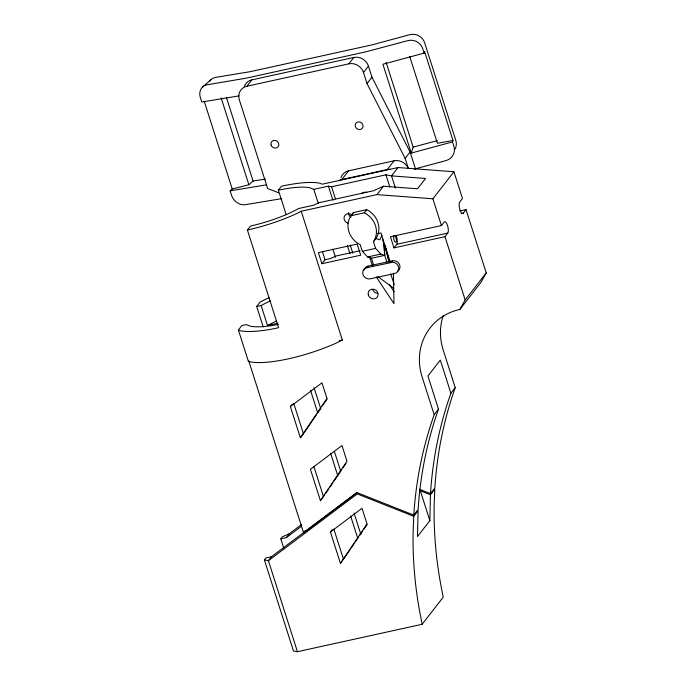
<?xml version="1.0" encoding="UTF-8"?>
<svg xmlns="http://www.w3.org/2000/svg" width="686" height="686" viewBox="0 0 686 686"><rect width="100%" height="100%" fill="white"/><g stroke="black" fill="none" stroke-linecap="round" stroke-linejoin="round"><path stroke-width="1.03" d="M422.13 624.286L443.182 597.232L442.341 592.661A425.037 386.012 37.9 0 1 434.144 505.411L434.795 489.247L430.474 494.803L429.856 520.657L417.474 536.572L418.083 510.727L413.744 516.301L413.101 532.465A425.037 386.012 37.9 0 0 421.29 619.715L422.13 624.286L297.441 651.7L293.445 650.928L264.393 559.913L265.936 557.941L271.476 556.715L356.952 492.497M452.494 141.933L411.248 153.064L382.908 64.244L424.145 53.114L424.625 51.63L452.966 140.45L452.494 141.933L453.909 146.375A12.039 11.473 17.8 0 1 445.994 160.567L414.327 169.116M411.248 153.064L413.161 147.121L386.115 62.383M381.999 235.212L379.795 239.783L375.919 238.522A20.571 18.694 37.8 0 0 366.736 209.65L353.427 212.566L350.958 215.747A20.571 18.702 37.7 0 0 360.159 244.61L362.311 251.273L367.61 256.984L371.435 258.245L384.717 255.346L384.006 244.49L382.737 239.911A6.02 2.007 77.7 0 1 382.617 238.445M248.984 361.651L303.581 532.739L356.994 492.599L413.787 515.117A425.037 386.012 37.9 0 1 434.178 414.73L422.173 377.129A60.214 54.683 37.9 0 1 459.886 309.429L465.168 299.954L486.22 272.899L466.017 209.616L459.774 210.988M486.22 272.899L480.937 282.375L459.886 309.429M352.535 214.126L353.427 212.566M301.017 437.119L316.486 414.67M317.661 412.921L320.619 408.539M322.386 405.915L327.111 398.909M320.413 500.643L346.987 461.241L341.98 445.557L310.406 469.284L320.413 500.643L324.692 494.915M325.876 493.165L328.826 488.784M330.009 487.034L332.959 482.652M334.142 480.903L341.817 469.516M343 467.766L345.95 463.393M340.436 563.386L367.01 523.975L362.011 508.3L330.429 532.019L340.436 563.386L350.031 549.778M351.206 548.02L354.165 543.646M355.339 541.897L358.298 537.515M359.481 535.766L362.431 531.384M363.614 529.635L367.156 524.378M430.474 494.803L420.338 490.79L420.021 491.202L419.378 489.161M271.476 556.715L268.398 560.685L297.441 651.7M278.559 192.835A145.415 132.064 37.9 0 0 267.669 188.616L239.328 99.796A12.039 10.933 37.9 0 1 246.866 86.256L251.822 79.885L353.813 57.461A12.039 10.933 37.9 0 1 368.442 66.122L371.984 77.226L410.091 152.018L415.613 169.322M246.866 86.256L348.857 63.824L353.813 57.461M408.359 168.482L405.134 158.389L367.027 83.598L363.486 72.493L368.442 66.122M278.473 324.401A54.194 13.66 -17.7 0 1 250.493 326.236L246.265 324.589L241.832 325.567L238.385 329.992L240.434 330.789A66.276 16.704 -17.7 0 0 278.585 327.719L247.406 230.016L250.51 226.02A54.194 13.66 -17.7 0 0 289.869 213.02L298.942 208.45L313.545 205.234L319.222 202.67L373.544 190.725L383.465 186.232L417.508 188.796L425.552 178.454L391.517 175.89L385.926 174.81L331.604 186.755L328.405 186.138L313.794 189.353L309.566 187.707A54.194 13.66 -17.7 0 0 278.37 190.219L286.165 214.641M278.37 190.219L281.474 186.223A66.276 16.704 -17.7 0 1 319.625 183.153L322.283 184.191L398.017 167.538L453.935 171.757L462.475 198.511L459.689 202.096A6.02 2.015 77.6 0 0 459.912 209.633A6.02 2.015 77.6 0 0 463.23 213.192L466.017 209.616M367.027 83.598L371.984 77.226M339.038 180.581A12.039 10.933 37.9 0 1 341.791 179.569L348.599 170.814L394.047 160.824A12.039 10.933 37.9 0 1 408.333 168.533M263.201 326.888L256.684 306.471L260.131 302.037L264.522 299.825A66.276 16.704 -17.7 0 1 269.126 297.81M341.791 179.569L387.238 169.579L394.047 160.824M321.914 263.724L360.716 255.192L357.174 244.087L318.373 252.62L321.914 263.724L325.01 259.745L330.558 258.528L336.226 255.964L359.901 250.759M247.406 230.016A66.276 16.704 -17.7 0 0 295.537 214.118L301.24 211.245L376.966 194.592L383.465 186.232M398.017 167.538L391.517 175.89L395.402 188.067M405.134 158.389L410.091 152.018M350.958 215.747L364.275 212.823L366.736 209.65M397.314 271.382A6.02 5.471 37.8 0 0 399.715 265.122A6.02 5.471 37.8 0 0 393.901 260.654L386.861 262.018L384.717 255.346L380.867 254.077L375.568 248.366L373.45 241.704L375.919 238.522M366.77 267.72L392.666 262.249A6.02 5.471 37.8 0 1 398.66 267.403A6.02 5.471 37.8 0 1 394.776 273.457L370.294 278.825A6.02 5.471 37.8 0 1 362.988 274.486A6.02 5.471 37.8 0 1 366.77 267.72L367.996 266.125L386.861 262.018M393.978 247.878L396.765 244.302L447.761 233.086A6.02 2.015 77.6 0 0 447.529 225.548A6.02 2.015 77.6 0 0 444.211 221.981L441.432 225.565L390.437 236.781L393.978 247.878L444.974 236.67L447.761 233.086M441.432 225.565L432.892 198.803L453.935 171.757M391.234 262.369L392.469 260.774M290.384 406.549L321.966 382.822L326.973 398.506L300.399 437.917L290.384 406.549L292.245 404.165M283.721 547.985L280.806 538.836L282.349 536.838L289.441 533.631L301.403 524.644M280.806 538.836L286.345 537.61L289.441 533.631M303.581 532.739L305.442 530.347M330.429 532.019L332.281 529.635M434.169 414.713L438.5 409.148L427.927 375.997L440.309 360.09L450.882 393.232A425.037 386.012 37.9 0 0 430.508 493.637L419.858 489.418M450.882 393.232L455.221 387.659L443.225 350.074A60.214 54.683 37.9 0 1 443.199 315.706M413.787 515.117L418.126 509.552A425.037 386.012 37.9 0 1 438.5 409.148M430.508 493.637L434.838 488.063A425.037 386.012 37.9 0 1 455.221 387.659M301.24 211.245L342.34 340.024L336.637 342.906A66.276 16.704 -17.7 0 1 250.356 361.874L248.306 361.076L248.658 360.63M202.464 87.105L210.919 79.722M281.423 198.683L245.451 204.668A12.039 10.076 48.9 0 1 231.525 195.27L230.11 190.837L232.22 188.984L248.872 184.748L253.1 181.061L265.551 179.003M286.345 537.61L301.729 526.051M256.684 306.471L261.126 305.493L270.198 300.922M261.126 305.493L267.497 325.473L276.569 320.902M413.161 147.121L437.351 140.596M461.155 213.655L463.23 213.192M377.772 233.617L380.901 232.931L390.197 262.069M267.497 325.473L277.856 323.2M339.218 340.719L342.34 340.024M362.311 251.273L375.568 248.366M367.61 256.984L380.867 254.077M452.966 140.45L437.411 143.288L409.714 56.518M239.131 95.86L201.761 102.017L200.346 97.575A12.039 10.076 48.9 0 1 207.181 84.764L245.742 78.255L365.466 51.93L407.733 40.663A12.039 11.473 17.8 0 1 422.73 48.672L424.145 53.114M230.11 190.837L266.442 184.851M376.966 194.592L432.892 198.803M264.393 559.913L268.398 560.685L357.269 493.911L413.744 516.301M377.926 276.647L393.207 287.897M384.006 244.49L385.712 246.763M389.459 284.724L394.184 291.859M376.262 276.912L393.987 303.675L393.43 273.165M390.711 274.066L394.244 284.587M444.974 236.67L465.168 299.954M385.926 174.81L389.82 187.021M369.574 256.924L372.464 265.971M331.604 186.755L335.454 198.811M350.237 245.134L352.836 253.28M328.405 186.138L332.899 200.201M347.373 245.554L349.98 253.726M420.338 490.79L429.856 520.657M313.794 189.353L318.33 203.553M332.899 249.207L335.488 257.327M322.437 251.676L325.01 259.745M226.38 97.343L253.1 181.061M314.017 387.59L320.799 408.839M334.356 451.337L340.496 470.562M354.062 513.059L360.845 534.308M221.175 97.969L248.872 184.748M310.595 390.557L317.704 412.818M330.618 453.292L337.718 475.544M350.64 516.026L357.749 538.287M204.205 101.194L232.22 188.984M293.805 403.582L303.486 433.938M313.819 466.317L323.509 496.664M333.85 529.052L343.532 559.407M238.385 329.992L248.306 361.076M389.039 262.026L385 246.154M371.435 258.245L373.544 264.916M385.172 246.343L389.391 261.829L385.258 246.411M383.92 244.319L384.717 255.346M364.077 269.958A6.02 5.471 37.8 0 1 367.996 266.125M364.275 212.823A20.571 18.694 37.8 0 1 373.45 241.704M394.896 235.547A3.61 1.209 77.6 0 1 396.397 240.795A3.61 1.209 77.6 0 1 394.596 241.24A3.61 1.209 77.6 0 1 393.721 235.838M351.069 217.102A5.179 4.699 37.9 0 1 348.359 212.763M347.965 223.216A5.179 4.699 37.9 0 1 344.578 215.919A5.179 4.699 37.9 0 1 352.39 215.258M377.694 293.368A5.179 4.699 37.9 0 1 372.687 289.526M362.036 193.461A5.179 4.699 37.9 0 1 366.804 192.414M396.028 235.392A6.02 2.015 77.6 0 1 396.765 244.302M244.25 86.625A12.039 10.933 37.9 0 1 251.822 79.885M341.028 177.554A12.039 10.933 37.9 0 1 348.599 170.814M387.238 169.579A12.039 10.933 37.9 0 1 390.231 169.322M348.857 63.824A12.039 10.933 37.9 0 1 363.486 72.493M454.964 149.188A12.039 11.473 17.8 0 0 455.813 140.433L424.634 42.729A12.039 11.473 17.8 0 0 409.636 34.72L371.838 44.924L249.893 71.738L215.636 77.381A12.039 10.076 48.9 0 0 209.796 81.077M368.356 295.1A5.179 4.699 37.9 0 0 376.82 297.664A5.179 4.699 37.9 0 0 374.187 289.389A5.179 4.699 37.9 0 0 368.356 295.1M271.099 145.089A4.099 3.722 37.9 0 0 277.796 147.113A4.099 3.722 37.9 0 0 275.712 140.57A4.099 3.722 37.9 0 0 271.099 145.089M355.357 126.558A4.099 3.722 37.9 0 0 362.054 128.582A4.099 3.722 37.9 0 0 359.961 122.048A4.099 3.722 37.9 0 0 355.357 126.558"/></g></svg>
